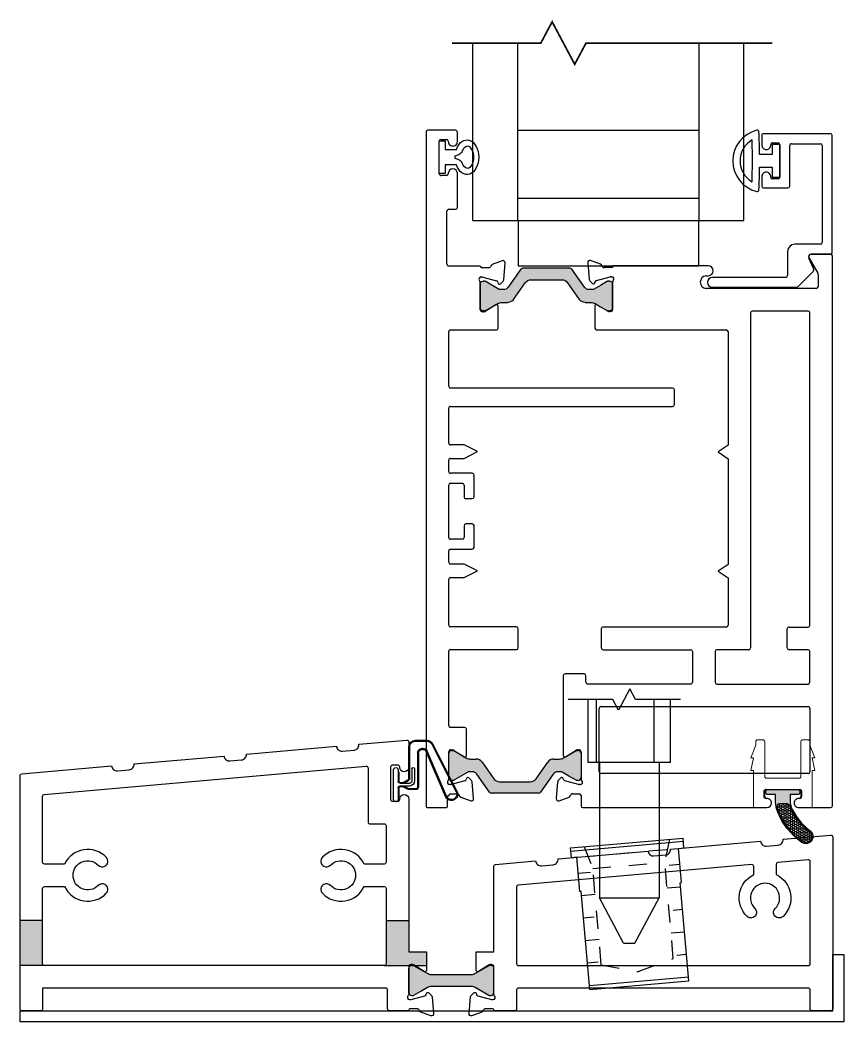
# Model space of a CAD drawing. Extents: x -82 to 113, y -82 to 93.
# Drawn here: x 4.91 to 9.47, y 24.59 to 30.14 of the extents above; entities that cross this region are included whole.
import ezdxf

# ---------------------------------------------------------------- set-up
doc = ezdxf.new("R2010")
doc.units = 0
doc.header["$MEASUREMENT"] = 0
doc.linetypes.add('HIDDEN2', pattern=[0.1875, 0.125, -0.0625])
doc.layers.get('0').update_dxf_attribs({"linetype": 'CONTINUOUS'})
for name, color, linetype in [('Ballons', 7, 'CONTINUOUS'), ('DIM', 7, 'CONTINUOUS'), ('FRAME', 1, 'CONTINUOUS'), ('GLASS', 7, 'CONTINUOUS'), ('HANDLE_SET', 7, 'CONTINUOUS'), ('I-Strut', 7, 'CONTINUOUS'), ('INERTIA', 7, 'CONTINUOUS'), ('MISC', 7, 'CONTINUOUS'), ('Part', 7, 'CONTINUOUS'), ('PROFILE NUMBER', 150, 'CONTINUOUS'), ('VENT', 5, 'CONTINUOUS')]:
    doc.layers.add(name, color=color, linetype=linetype)

# ---------------------------------------------------------------- blocks, each defined once
blk = doc.blocks.new('3554 SILL PAN')
blk.add_lwpolyline([(2.281, 0), (-2.281, 0), (-2.281, 0.062), (2.219, 0.062), (2.219, 0.374), (2.281, 0.374)], close=True)
blk = doc.blocks.new('QEZ 376')
for p, q in [((526.4732, 45.1674), (526.2102, 45.3024)), ((526.4755, 45.1718), (526.2125, 45.3068)), ((526.1828, 45.2435), (526.4324, 45.1366)), ((526.1847, 45.2481), (526.4344, 45.1412)), ((526.4445, 45.1183), (526.4445, 45.1137)), ((526.4495, 45.1183), (526.4495, 45.1137)), ((526.4895, 45.0757), (526.4895, 45.1407)), ((526.4945, 45.0757), (526.4945, 45.1407)), ((526.2215, 45.0787), (526.2215, 45.04)), ((526.2265, 45.0787), (526.2265, 45.04)), ((526.4245, 45.0937), (526.2365, 45.0937)), ((526.4245, 45.0887), (526.2365, 45.0887)), ((526.2415, 45.0437), (526.2415, 44.9907)), ((526.2565, 44.9907), (526.2565, 45.0437)), ((526.3365, 45.0722), (526.27, 45.0722)), ((526.3365, 45.0572), (526.27, 45.0572)), ((526.2821, 45.0457), (526.4595, 45.0457)), ((526.2235, 45.0325), (526.2359, 45.0112)), ((526.2279, 45.035), (526.2402, 45.0137)), ((526.2365, 45.0087), (526.2365, 44.9907)), ((526.2579, 45.0137), (526.2735, 45.0407)), ((526.2615, 44.9907), (526.2615, 45.0087)), ((526.2622, 45.0112), (526.2778, 45.0382)), ((526.2821, 45.0407), (526.4595, 45.0407)), ((526.2315, 44.9807), (526.1665, 44.9807)), ((526.1665, 44.9557), (526.3315, 44.9557)), ((526.2315, 44.9857), (526.1778, 44.9857)), ((526.1778, 44.9807), (526.1778, 44.9857)), ((526.3203, 44.9857), (526.2665, 44.9857)), ((526.3315, 44.9807), (526.2665, 44.9807)), ((526.3203, 44.9807), (526.3203, 44.9857))]:
    blk.add_line(p, q)
for centre, radius, start, end in [((526.1965, 45.2757), 0.035, 62.8282, 246.8282), ((526.1965, 45.2757), 0.03, 62.8282, 246.8282), ((526.4595, 45.1407), 0.03, 0, 62.8282), ((526.4595, 45.1407), 0.035, 0, 62.8282), ((526.4245, 45.1137), 0.025, 270, 0), ((526.4245, 45.1137), 0.02, 270, 0), ((526.4245, 45.1183), 0.02, 0, 66.8282), ((526.4245, 45.1183), 0.025, 0, 66.8282), ((526.2365, 45.0787), 0.015, 90, 180), ((526.2365, 45.0787), 0.01, 90, 180), ((526.27, 45.0437), 0.0285, 90, 180), ((526.27, 45.0437), 0.0135, 90, 180), ((526.2821, 45.0357), 0.01, 90, 150), ((526.3365, 45.0647), 0.0075, 270, 90), ((526.4595, 45.0757), 0.035, 270, 0), ((526.4595, 45.0757), 0.03, 270, 0), ((526.2365, 45.04), 0.015, 180, 210), ((526.2365, 45.04), 0.01, 180, 210), ((526.2315, 44.9907), 0.005, 270, 0), ((526.2315, 44.9907), 0.01, 270, 0), ((526.2315, 45.0087), 0.005, 0, 30), ((526.2315, 45.0087), 0.01, 0, 30), ((526.2665, 45.0087), 0.01, 150, 180), ((526.2665, 44.9907), 0.01, 180, 270), ((526.2665, 45.0087), 0.005, 150, 180), ((526.2665, 44.9907), 0.005, 180, 270), ((526.2821, 45.0357), 0.005, 90, 150), ((526.1665, 44.9682), 0.0125, 90, 270), ((526.3315, 44.9682), 0.0125, 270, 90)]:
    blk.add_arc(centre, radius, start, end)
blk = doc.blocks.new('FGSFG FG')
at = {"layer": 'HANDLE_SET', "color": 7}
for p, q in [((-67.6622, 44.7486), (-67.6622, 43.9986)), ((-67.3322, 44.7486), (-67.3322, 43.9986)), ((-67.5284, 43.7486), (-67.6622, 43.9986)), ((-67.3322, 43.9986), (-67.6622, 43.9986)), ((-67.4659, 43.7486), (-67.3322, 43.9986)), ((-67.4659, 43.7486), (-67.5284, 43.7486))]:
    blk.add_line(p, q, dxfattribs=at)
at = {"layer": 'INERTIA', "color": 7}
for p, q in [((-67.5317, 45.0972), (-67.5004, 45.1559)), ((-67.5004, 45.1559), (-67.4379, 45.0385)), ((-67.7811, 45.0972), (-67.5317, 45.0972)), ((-67.7247, 44.7486), (-67.7247, 45.0972)), ((-67.6347, 44.7486), (-67.6347, 45.0972)), ((-67.4379, 45.0385), (-67.4066, 45.0972)), ((-67.4066, 45.0972), (-67.1587, 45.0972)), ((-67.3147, 44.7486), (-67.3147, 45.0972)), ((-67.2697, 44.7486), (-67.2697, 45.0972)), ((-67.7247, 44.7486), (-67.2697, 44.7486))]:
    blk.add_line(p, q, dxfattribs=at)
blk = doc.blocks.new('FADFADFFA DF')
h = blk.add_hatch()
h.set_pattern_fill('BRASS', color=256)
h.paths.add_polyline_path([(-67.2597, 44.3096), (-67.7347, 44.3096), (-67.7182, 44.2546), (-67.2762, 44.2546)])
h.paths.add_polyline_path([(-67.7347, 44.3096), (-67.8097, 44.3096), (-67.8097, 44.2546), (-67.7797, 44.2546), (-67.7182, 44.2546)])
h.paths.add_polyline_path([(-67.1847, 44.3096), (-67.2597, 44.3096), (-67.2762, 44.2546), (-67.2147, 44.2546), (-67.1847, 44.2546)])
h = blk.add_hatch()
h.set_pattern_fill('BRASS', color=256)
h.paths.add_polyline_path([(-67.2762, 44.2546), (-67.7182, 44.2546), (-67.6972, 44.1846), (-67.2972, 44.1846)])
h.paths.add_polyline_path([(-67.2597, 44.3096), (-67.7347, 44.3096), (-67.7182, 44.2546), (-67.2762, 44.2546)])
h = blk.add_hatch()
h.set_pattern_fill('BRASS', color=256)
h.paths.add_polyline_path([(-67.2147, 44.2546), (-67.2762, 44.2546), (-67.2972, 44.1846), (-67.2972, 43.6496), (-67.4972, 43.5946), (-67.6972, 43.6496), (-67.6972, 44.1846), (-67.7182, 44.2546), (-67.7797, 44.2546), (-67.7797, 44.0646), (-67.7722, 44.0646), (-67.7722, 43.5196), (-67.2222, 43.5196), (-67.2222, 44.0646), (-67.2147, 44.0646)])
h = blk.add_hatch()
h.set_pattern_fill('BRASS', color=256)
h.paths.add_polyline_path([(-67.2762, 44.2546), (-67.7182, 44.2546), (-67.6972, 44.1846), (-67.2972, 44.1846)], flags=17)
at = {"layer": 'INERTIA', "color": 7}
for p, q in [((-67.8097, 44.3096), (-67.1847, 44.3096)), ((-67.8097, 44.2546), (-67.8097, 44.3096)), ((-67.1847, 44.2546), (-67.1847, 44.3096)), ((-67.7797, 44.2546), (-67.8097, 44.2546)), ((-67.7797, 44.0646), (-67.7797, 44.2546)), ((-67.2147, 44.0646), (-67.2147, 44.2546)), ((-67.2147, 44.2546), (-67.1847, 44.2546)), ((-67.7722, 44.0646), (-67.7797, 44.0646)), ((-67.7722, 43.5196), (-67.7722, 44.0646)), ((-67.2222, 43.5196), (-67.2222, 44.0646)), ((-67.2222, 44.0646), (-67.2147, 44.0646)), ((-67.7722, 43.5196), (-67.2222, 43.5196))]:
    blk.add_line(p, q, dxfattribs=at)
at = {"layer": 'INERTIA', "color": 7, "linetype": 'HIDDEN2', "ltscale": 0.5}
for p, q in [((-67.7347, 44.3096), (-67.6972, 44.1846)), ((-67.2597, 44.3096), (-67.2972, 44.1846)), ((-67.7797, 44.2546), (-67.2147, 44.2546)), ((-67.6972, 44.1846), (-67.2972, 44.1846)), ((-67.6972, 43.6496), (-67.6972, 44.1846)), ((-67.2972, 43.6496), (-67.2972, 44.1846)), ((-67.6972, 43.6496), (-67.4972, 43.5946)), ((-67.4972, 43.5946), (-67.2972, 43.6496))]:
    blk.add_line(p, q, dxfattribs=at)
blk = doc.blocks.new('25196')
h = blk.add_hatch(color=256)
h.dxf.hatch_style = 1
h.paths.add_polyline_path([(-0.0835, 0, 0.414214), (-0.0935, -0.01), (-0.0935, -0.018, 0.414214), (-0.0835, -0.028), (-0.04, -0.028), (-0.04, -0.0579), (-0.04, -0.0659, -0.10127), (-0.0464, -0.0974, -0.137313), (-0.1523, -0.2295, 1.008481), (-0.1005, -0.2904, 0.135242), (0.0284, -0.1257, 0.099129), (0.04, -0.068), (0.04, -0.0579), (0.04, -0.028), (0.0835, -0.028, 0.414214), (0.0935, -0.018), (0.0935, -0.01, 0.414214), (0.0835, 0)])
h.paths.add_polyline_path([(0.0172, -0.08, -0.476976), (0.0318, -0.0981, -0.046479), (0.0238, -0.1238, -0.135368), (-0.1036, -0.2865, -1.008549), (-0.1492, -0.2334, 0.145575), (-0.0379, -0.0896, -0.309671), (-0.0239, -0.08), (-0.0179, -0.08)], flags=16)
h = blk.add_hatch()
h.set_pattern_fill('HONEY', color=256, scale=0.0625)
h.set_pattern_definition([(0, (45.462435, 20.431424), (0.01171875, 0.0067658235), [0.0078125, -0.015625]), (120, (45.462435, 20.431424), (-0.01171875, 0.0067658235), [0.0078125, -0.015625]), (60, (45.462435, 20.431424), (3e-18, 0.0135316469), [-0.015625, 0.0078125])])
h.paths.add_polyline_path([(-0.1492, -0.2334, 1.008549), (-0.1036, -0.2865, 0.135368), (0.0238, -0.1238, 0.046479), (0.0318, -0.0981, 0.476976), (0.0172, -0.08), (-0.0179, -0.08), (-0.0239, -0.08, 0.309671), (-0.0379, -0.0896, -0.145575)])
at = {"layer": 'Part'}
blk.add_lwpolyline([(-0.1005, -0.2904, 0.135242), (0.0284, -0.1257, 0.099129), (0.04, -0.068), (0.04, -0.0579), (0.04, -0.028), (0.0835, -0.028, 0.414214), (0.0935, -0.018), (0.0935, -0.01, 0.414214), (0.0835, 0), (-0.0835, 0, 0.414214), (-0.0935, -0.01), (-0.0935, -0.018, 0.414214), (-0.0835, -0.028), (-0.04, -0.028), (-0.04, -0.0579), (-0.04, -0.0659, -0.10127), (-0.0464, -0.0974, -0.137313), (-0.1523, -0.2295, 1.008481)], format="xyb", close=True, dxfattribs=at)
blk.add_lwpolyline([(0.0172, -0.08, -0.476392), (0.0318, -0.0981, -0.046479), (0.0238, -0.1238, -0.135368), (-0.1036, -0.2865, -1.008549), (-0.1492, -0.2334, 0.145575), (-0.0379, -0.0896, -0.309671), (-0.0239, -0.08), (-0.0179, -0.08), (0.0179, -0.08)], format="xyb", dxfattribs=at)
blk = doc.blocks.new('3203-1_Sash_Component')
for p, q in [((-0.063, 3.054), (-0.063, 0.01)), ((0.124, 3.064), (-0.053, 3.064)), ((1.319, 3.064), (0.3, 3.064)), ((1.329, 2.9979), (1.329, 3.054)), ((0.112, 2.9739), (0.112, 3.0039)), ((0.122, 3.0139), (0.124, 3.0139)), ((0.149, 3.0389), (0.149, 3.039)), ((0.3, 3.0139), (0.302, 3.0139)), ((0.312, 3.0039), (0.312, 2.9739)), ((1.4509, 3.0266), (1.3954, 3.0064)), ((1.4586, 2.9213), (1.4667, 3.0145)), ((0.302, 2.9639), (0.122, 2.9639)), ((1.3762, 2.9879), (1.339, 2.9879)), ((1.329, 2.7558), (1.329, 2.9073)), ((1.3329, 2.9367), (1.3392, 2.9367)), ((1.3423, 2.9363), (1.4181, 2.916)), ((1.4265, 2.9077), (1.4277, 2.9032)), ((1.4409, 2.8997), (1.4552, 2.914)), ((0.062, 2.515), (0.062, 2.866)), ((0.072, 2.876), (1.219, 2.876)), ((1.229, 2.866), (1.229, 2.5151)), ((1.4155, 2.7822), (1.3557, 2.7457)), ((1.4274, 2.334), (1.4274, 2.7755)), ((1.3495, 2.744), (1.3408, 2.744)), ((1.219, 2.5051), (0.072, 2.505)), ((0.0622, 2.37), (0.0622, 2.2)), ((0.5772, 2.38), (0.0722, 2.38)), ((0.5872, 2.2), (0.5872, 2.37)), ((0.7122, 2.2), (0.7122, 2.37)), ((0.7222, 2.38), (1.2924, 2.38)), ((1.3024, 2.37), (1.3024, 2.334)), ((1.3124, 2.324), (1.4174, 2.324)), ((0.0722, 2.19), (0.177, 2.19)), ((0.187, 2.18), (0.187, 2.075)), ((0.39, 0.325), (0.39, 2.18)), ((0.4, 2.19), (0.5772, 2.19)), ((1.207, 2.19), (0.7222, 2.19)), ((1.217, 2.075), (1.217, 2.18)), ((0.062, 2.055), (0.062, 0.325)), ((0.177, 2.065), (0.072, 2.065)), ((0.515, 1.7927), (0.515, 2.055)), ((0.525, 2.065), (1.207, 2.065)), ((0.5702, 1.755), (0.515, 1.7927)), ((0.515, 1.7173), (0.5702, 1.755)), ((0.515, 1.1326), (0.515, 1.7173)), ((0.5702, 1.095), (0.515, 1.1326)), ((0.515, 1.0573), (0.5702, 1.095)), ((0.515, 0.4291), (0.515, 1.0573)), ((1.2428, 0.4191), (0.525, 0.4191)), ((1.2528, 0.2868), (1.2528, 0.4091)), ((0.072, 0.315), (0.38, 0.315)), ((1.1544, 0.1549), (1.1544, 0.3064)), ((1.1662, 0.3182), (1.1749, 0.3182)), ((1.181, 0.3165), (1.2408, 0.28)), ((0.017, 0.11), (0.017, 0.18)), ((0.027, 0.19), (0.638, 0.1901)), ((0.6387, 0.1191), (0.6239, 0.1191)), ((1.1647, 0.1255), (1.1583, 0.1255)), ((1.2435, 0.1462), (1.1677, 0.1259)), ((1.2531, 0.159), (1.2519, 0.1546)), ((1.2806, 0.1482), (1.2663, 0.1626)), ((1.2922, 0.0478), (1.284, 0.1409)), ((0.066, 0.0225), (0.0183, 0.105)), ((0.6239, 0.0651), (1.1544, 0.0651)), ((1.1544, 0.0651), (1.1544, 0.0743)), ((1.1544, 0.0743), (1.2017, 0.0743)), ((1.2208, 0.0559), (1.2764, 0.0357)), ((-0.053, 0), (0.053, 0))]:
    blk.add_line(p, q)
for centre, radius, start, end in [((-0.053, 3.054), 0.01, 90, 180), ((0.124, 3.039), 0.025, 360, 90), ((0.3, 3.039), 0.025, 90, 180), ((1.319, 3.054), 0.01, 0, 90), ((0.122, 3.0039), 0.01, 90, 180), ((0.124, 3.0389), 0.025, 270, 0), ((0.3, 3.0389), 0.025, 179.7256, 269.9995), ((0.302, 3.0039), 0.01, 0, 90), ((1.339, 2.9979), 0.01, 180.0086, 270.0086), ((1.3762, 2.9997), 0.0118, 270.0086, 349.1043), ((1.3994, 2.9953), 0.0118, 110.0086, 169.1043), ((1.455, 3.0155), 0.0118, 355.0086, 110.0086), ((0.122, 2.9739), 0.01, 180, 270), ((0.3021, 2.9739), 0.00993, 269.6042, 0.1639), ((1.3329, 2.9249), 0.0118, 90.0086, 228.1983), ((1.3172, 2.9073), 0.0118, 0.0086, 48.1983), ((1.3393, 2.9249), 0.0118, 75.0086, 90.0086), ((1.4151, 2.9046), 0.0118, 15.0086, 75.0086), ((1.4353, 2.9053), 0.00787, 195.0086, 315.0086), ((1.4468, 2.9224), 0.0118, 315.0086, 355.0086), ((0.072, 2.866), 0.01, 90, 180), ((1.219, 2.866), 0.01, 0, 90), ((1.4196, 2.7755), 0.00787, 0.0086, 121.4086), ((1.3408, 2.7558), 0.0118, 180.0086, 270.0086), ((1.3495, 2.7558), 0.0118, 270.0086, 301.4086), ((0.072, 2.515), 0.01, 180, 270.0085), ((1.219, 2.5151), 0.01, 270.0085, 360), ((0.0722, 2.37), 0.01, 90, 180), ((0.5772, 2.37), 0.01, 0, 90), ((0.7222, 2.37), 0.01, 90, 180), ((1.2924, 2.37), 0.01, 0, 90), ((1.3124, 2.334), 0.01, 180, 270), ((1.4174, 2.334), 0.01, 270, 360), ((0.0722, 2.2), 0.01, 180, 270), ((0.177, 2.18), 0.01, 0, 90), ((0.4, 2.18), 0.01, 90, 180), ((0.5772, 2.2), 0.01, 270, 360), ((0.7222, 2.2), 0.01, 180, 270), ((1.207, 2.18), 0.01, 0, 90), ((0.072, 2.055), 0.01, 90, 180), ((0.177, 2.075), 0.01, 270, 0), ((0.525, 2.055), 0.01, 90, 180), ((1.207, 2.075), 0.01, 270, 0), ((0.525, 0.4291), 0.01, 180, 270), ((1.2428, 0.4091), 0.01, 0.0055, 90), ((0.072, 0.325), 0.01, 180, 270), ((0.38, 0.325), 0.01, 270, 360), ((1.1662, 0.3064), 0.0118, 90.0086, 180.0086), ((1.1749, 0.3064), 0.0118, 58.6086, 90.0086), ((1.2449, 0.2868), 0.00787, 238.6086, 0.0086), ((0.027, 0.18), 0.01, 90.0086, 180.0086), ((0.6329, 0.1545), 0.0359, 279.2157, 81.8813), ((0.6239, 0.0921), 0.027, 90.0086, 270.0086), ((1.1583, 0.1373), 0.0118, 131.8189, 270.0086), ((1.1426, 0.1549), 0.0118, 311.8189, 0.0086), ((1.1647, 0.1373), 0.0118, 270.0086, 285.0086), ((1.2405, 0.1576), 0.0118, 285.0086, 345.0086), ((1.2607, 0.157), 0.00787, 45.0086, 165.0086), ((1.2722, 0.1399), 0.0118, 5.0086, 45.0086), ((0.027, 0.11), 0.01, 180.0086, 210.0086), ((1.2017, 0.0625), 0.0118, 10.9129, 90.0086), ((1.2248, 0.067), 0.0118, 190.9129, 250.0086), ((-0.053, 0.01), 0.01, 180.0086, 270.0086), ((0.053, 0.015), 0.015, 270.0075, 30.0074), ((1.2804, 0.0468), 0.0118, 250.0086, 5.0086)]:
    blk.add_arc(centre, radius, start, end)
blk = doc.blocks.new('3203-2_Sash_Component')
for p, q in [((-0.0323, 3.7399), (-0.0323, 3.6852)), ((0.0765, 3.7499), (-0.0223, 3.7499)), ((0.0865, 3.7399), (0.0865, 3.74)), ((0.0865, 0.01), (0.0865, 3.7399)), ((-0.1763, 3.7003), (-0.1681, 3.6072)), ((-0.1049, 3.6922), (-0.1605, 3.7125)), ((-0.0485, 3.6738), (-0.0858, 3.6738)), ((-0.0323, 3.6852), (-0.0385, 3.6852)), ((-0.1277, 3.6019), (-0.0518, 3.6222)), ((-0.0488, 3.6226), (-0.0425, 3.6226)), ((-0.1647, 3.5999), (-0.1504, 3.5856)), ((-0.1372, 3.5891), (-0.136, 3.5936)), ((-0.0385, 3.5932), (-0.0385, 3.4417)), ((-0.1369, 3.4614), (-0.1369, 3.3157)), ((-0.0652, 3.4316), (-0.1249, 3.4681)), ((-0.0503, 3.4299), (-0.059, 3.4299)), ((-0.1269, 3.3057), (-0.049, 3.3057)), ((-0.039, 3.2957), (-0.039, 2.8849)), ((-0.424, 2.8649), (-0.424, 2.7599)), ((-0.049, 2.8749), (-0.414, 2.8749)), ((-0.414, 2.7499), (-0.0489, 2.7499)), ((-0.0389, 2.7399), (-0.0389, 2.4866)), ((-0.1237, 2.4766), (-0.1987, 2.4391)), ((-0.0489, 2.4766), (-0.1237, 2.4766)), ((-0.1987, 2.4391), (-0.1238, 2.4016)), ((-0.1238, 2.4016), (-0.0488, 2.4016)), ((-0.0389, 2.3916), (-0.0389, 2.3291)), ((-0.1788, 2.3091), (-0.1788, 2.1891)), ((-0.0488, 2.3191), (-0.1688, 2.3191)), ((-0.1238, 2.1891), (-0.1238, 2.2541)), ((-0.1138, 2.2641), (-0.0488, 2.2641)), ((-0.0388, 2.2541), (-0.0388, 1.9641)), ((-0.1688, 2.1791), (-0.1338, 2.1791)), ((-0.1788, 2.0291), (-0.1788, 1.9091)), ((-0.1338, 2.0391), (-0.1688, 2.0391)), ((-0.1238, 1.9641), (-0.1238, 2.0291)), ((-0.0488, 1.9541), (-0.1138, 1.9541)), ((-0.1688, 1.8991), (-0.0488, 1.8991)), ((-0.0388, 1.8891), (-0.0388, 1.8266)), ((-0.1238, 1.8166), (-0.1987, 1.7791)), ((-0.1987, 1.7791), (-0.1237, 1.7416)), ((-0.0488, 1.8166), (-0.1238, 1.8166)), ((-0.1237, 1.7416), (-0.0487, 1.7416)), ((-0.0387, 1.7316), (-0.0387, 1.5391)), ((-1.2885, 1.5191), (-1.2885, 1.4376)), ((-0.0487, 1.5291), (-1.2785, 1.5291)), ((-1.2785, 1.4276), (-0.0487, 1.4276)), ((-0.0387, 1.4176), (-0.0387, 1.1151)), ((-0.3119, 1.0951), (-0.3119, 0.9735)), ((-0.0487, 1.1051), (-0.3019, 1.1051)), ((-0.2999, 0.9668), (-0.2402, 1.0033)), ((-0.234, 1.005), (-0.2253, 1.005)), ((-0.2135, 0.9932), (-0.2135, 0.8417)), ((-0.3253, 0.8493), (-0.3397, 0.835)), ((-0.311, 0.8413), (-0.3122, 0.8458)), ((-0.2268, 0.8127), (-0.3026, 0.833)), ((-0.3431, 0.8277), (-0.3512, 0.7346)), ((-0.2174, 0.8123), (-0.2237, 0.8123)), ((-0.3354, 0.7224), (-0.2799, 0.7427)), ((-0.2607, 0.7611), (-0.2235, 0.7611)), ((-0.2135, 0.7519), (-0.0386, 0.752)), ((-0.0286, 0.742), (-0.0286, 0.447)), ((-0.0866, 0.427), (-0.0865, 0.2378)), ((-0.0386, 0.437), (-0.0766, 0.437)), ((-0.0365, 0.2378), (-0.0365, 0.2403)), ((-0.0265, 0.2503), (0.0035, 0.2503)), ((0.0135, 0.2403), (0.0135, 0.0603)), ((-0.0865, 0.0628), (-0.0865, 0.01)), ((-0.0365, 0.0603), (-0.0365, 0.0628)), ((-0.0765, 0), (0.0765, 0)), ((0.0035, 0.0503), (-0.0265, 0.0503))]:
    blk.add_line(p, q)
for centre, radius, start, end in [((-0.0223, 3.7399), 0.01, 90, 180.0155), ((0.0765, 3.7399), 0.01, 360, 90), ((-0.1645, 3.7014), 0.0118, 70.0086, 185.0086), ((-0.109, 3.6811), 0.0118, 10.9129, 70.0086), ((-0.0858, 3.6856), 0.0118, 190.9129, 270.0086), ((-0.0486, 3.684), 0.0101, 270.3349, 7.2924), ((-0.1564, 3.6082), 0.0118, 185.0086, 225.0086), ((-0.0488, 3.6108), 0.0118, 90.0086, 105.0086), ((-0.0425, 3.6108), 0.0118, 311.8189, 90.0086), ((-0.1448, 3.5911), 0.00787, 225.0086, 345.0086), ((-0.1246, 3.5905), 0.0118, 105.0086, 165.0086), ((-0.0267, 3.5932), 0.0118, 131.8189, 180.0086), ((-0.129, 3.4614), 0.00787, 58.6086, 180.0086), ((-0.0503, 3.4417), 0.0118, 270.0086, 0.0086), ((-0.059, 3.4417), 0.0118, 238.6086, 270.0086), ((-0.1269, 3.3157), 0.01, 180, 270), ((-0.049, 3.2957), 0.01, 360, 90), ((-0.049, 2.8849), 0.01, 270, 0), ((-0.414, 2.8649), 0.01, 90, 180), ((-0.414, 2.7599), 0.01, 180, 270), ((-0.0489, 2.7399), 0.01, 0, 90), ((-0.0489, 2.4866), 0.01, 269.9914, 0), ((-0.0489, 2.3916), 0.01, 0.0004, 89.9914), ((-0.1688, 2.3091), 0.01, 90.0086, 180.0086), ((-0.0489, 2.3291), 0.01, 270.0086, 0.0086), ((-0.1138, 2.2541), 0.01, 90.0086, 180.0086), ((-0.0488, 2.2541), 0.01, 0.0086, 90.0086), ((-0.1688, 2.1891), 0.01, 180.0086, 270.0086), ((-0.1338, 2.1891), 0.01, 270.0086, 0.0086), ((-0.1688, 2.0291), 0.01, 90.0086, 180.0086), ((-0.1338, 2.0291), 0.01, 0.0086, 90.0086), ((-0.1138, 1.9641), 0.01, 180.0086, 270.0086), ((-0.0488, 1.9641), 0.01, 270.0086, 0.0086), ((-0.1688, 1.9091), 0.01, 180.0086, 270.0086), ((-0.0488, 1.8891), 0.01, 0.0086, 90.0086), ((-0.0488, 1.8266), 0.01, 270.0086, 0.0267), ((-0.0487, 1.7316), 0.01, 0.0034, 90.0086), ((-1.2785, 1.5191), 0.01, 90, 180), ((-0.0487, 1.5391), 0.01, 270, 0.0034), ((-1.2785, 1.4376), 0.01, 180, 270), ((-0.0487, 1.4176), 0.01, 0.0081, 90), ((-0.0487, 1.1151), 0.01, 269.9988, 0.0081), ((-0.3019, 1.0951), 0.01, 89.9988, 180.0076), ((-0.234, 0.9932), 0.0118, 90.0086, 121.4086), ((-0.2253, 0.9932), 0.0118, 0.0086, 90.0086), ((-0.3041, 0.9735), 0.00787, 180.0086, 301.4086), ((-0.3313, 0.8267), 0.0118, 135.0086, 175.0086), ((-0.3198, 0.8438), 0.00787, 15.0086, 135.0086), ((-0.2996, 0.8444), 0.0118, 195.0086, 255.0086), ((-0.2174, 0.8241), 0.0118, 270.0086, 48.1983), ((-0.2017, 0.8417), 0.0118, 180.0086, 228.1983), ((-0.2237, 0.8241), 0.0118, 255.0086, 270.0086), ((-0.3394, 0.7335), 0.0118, 175.0086, 290.0086), ((-0.2839, 0.7538), 0.0118, 290.0086, 349.1043), ((-0.2607, 0.7493), 0.0118, 90.0086, 169.1043), ((-0.2235, 0.7511), 0.01, 4.7597, 90.0086), ((-0.0386, 0.742), 0.01, 0.0086, 90.0208), ((-0.0386, 0.447), 0.01, 270.0086, 0.0086), ((-0.0766, 0.427), 0.01, 90.0086, 180.0086), ((-0.0615, 0.2378), 0.025, 180.0086, 0.0086), ((-0.0265, 0.2403), 0.01, 90.0086, 180.0086), ((0.0035, 0.2403), 0.01, 0.0086, 90.0086), ((-0.0615, 0.0628), 0.025, 0.0086, 180.0086), ((-0.0265, 0.0603), 0.01, 180.0086, 270.0086), ((0.0035, 0.0603), 0.01, 270.0086, 0.0086), ((-0.0765, 0.01), 0.01, 180.0086, 270.0086), ((0.0765, 0.01), 0.01, 270.0086, 0.0087)]:
    blk.add_arc(centre, radius, start, end)
blk = doc.blocks.new('25198-18.6mmX6.0mm_Std_I-Strut')
at = {"layer": 'I-Strut'}
h = blk.add_hatch(color=256, dxfattribs=at)
h.dxf.hatch_style = 1
h.paths.add_polyline_path([(0.1416, -0.005, 0.244698), (0.1319, 0), (-0.1319, 0, 0.244698), (-0.1416, -0.005), (-0.2114, -0.1047, -0.244698), (-0.2372, -0.1181), (-0.2552, -0.1181, -0.131652), (-0.2611, -0.1165), (-0.2992, -0.0945), (-0.3383, -0.0719, 0.131652), (-0.3423, -0.0709), (-0.3504, -0.0709, 0.414214), (-0.3661, -0.0866), (-0.3661, -0.1063), (-0.3661, -0.2008), (-0.3661, -0.2205, 0.414214), (-0.3504, -0.2362), (-0.3423, -0.2362, 0.131652), (-0.3383, -0.2352), (-0.2992, -0.2126), (-0.2693, -0.1953, -0.131652), (-0.2457, -0.189), (-0.214, -0.189, 0.244698), (-0.1818, -0.1722), (-0.117, -0.0798, -0.244698), (-0.0848, -0.063), (0.0848, -0.063, -0.244698), (0.117, -0.0798), (0.1818, -0.1722, 0.244698), (0.214, -0.189), (0.2457, -0.189, -0.131652), (0.2693, -0.1953), (0.3383, -0.2352, 0.131652), (0.3423, -0.2362), (0.3504, -0.2362, 0.414214), (0.3661, -0.2205), (0.3661, -0.2008), (0.3661, -0.1063), (0.3661, -0.0866, 0.414214), (0.3504, -0.0709), (0.3423, -0.0709, 0.131652), (0.3383, -0.0719), (0.2611, -0.1165, -0.131652), (0.2552, -0.1181), (0.2372, -0.1181, -0.244698), (0.2114, -0.1047)])
for p, q in [((-0.1319, 0), (0.1319, 0)), ((-0.2114, -0.1047), (-0.1416, -0.005)), ((0.1416, -0.005), (0.2114, -0.1047)), ((-0.3661, -0.1063), (-0.3661, -0.0866)), ((-0.3661, -0.2008), (-0.3661, -0.1063)), ((-0.3504, -0.0709), (-0.3423, -0.0709)), ((-0.3383, -0.0719), (-0.2992, -0.0945)), ((-0.2992, -0.0945), (-0.2611, -0.1165)), ((-0.117, -0.0798), (-0.1818, -0.1722)), ((0.0848, -0.063), (-0.0848, -0.063)), ((0.1818, -0.1722), (0.117, -0.0798)), ((0.2611, -0.1165), (0.3383, -0.0719)), ((0.3423, -0.0709), (0.3504, -0.0709)), ((0.3661, -0.0866), (0.3661, -0.1063)), ((0.3661, -0.1063), (0.3661, -0.2008)), ((-0.2552, -0.1181), (-0.2372, -0.1181)), ((0.2372, -0.1181), (0.2552, -0.1181)), ((-0.3661, -0.2205), (-0.3661, -0.2008)), ((-0.2992, -0.2126), (-0.3383, -0.2352)), ((-0.2693, -0.1953), (-0.2992, -0.2126)), ((-0.214, -0.189), (-0.2457, -0.189)), ((0.2457, -0.189), (0.214, -0.189)), ((0.3383, -0.2352), (0.2693, -0.1953)), ((0.3661, -0.2008), (0.3661, -0.2205)), ((-0.3423, -0.2362), (-0.3504, -0.2362)), ((0.3504, -0.2362), (0.3423, -0.2362))]:
    blk.add_line(p, q, dxfattribs=at)
for centre, radius, start, end in [((-0.1319, -0.0118), 0.0118, 90, 145), ((0.1319, -0.0118), 0.0118, 35, 90), ((-0.3504, -0.0866), 0.0157, 90, 180), ((-0.3423, -0.0787), 0.00787, 60, 90), ((-0.2372, -0.0866), 0.0315, 270, 325), ((-0.0848, -0.1024), 0.0394, 90, 145), ((0.0848, -0.1024), 0.0394, 35, 90), ((0.2372, -0.0866), 0.0315, 215, 270), ((0.3423, -0.0787), 0.00787, 90, 120), ((0.3504, -0.0866), 0.0157, 360, 90), ((-0.2552, -0.1063), 0.0118, 240, 270), ((0.2552, -0.1063), 0.0118, 270, 300), ((-0.3504, -0.2205), 0.0157, 180, 270), ((-0.2457, -0.2362), 0.0472, 90, 120), ((-0.214, -0.1496), 0.0394, 270, 325), ((0.214, -0.1496), 0.0394, 215, 270), ((0.2457, -0.2362), 0.0472, 60, 90), ((0.3504, -0.2205), 0.0157, 270, 0), ((-0.3423, -0.2283), 0.00787, 270, 300), ((0.3423, -0.2283), 0.00787, 240, 270)]:
    blk.add_arc(centre, radius, start, end, dxfattribs=at)
blk = doc.blocks.new('3203_Sash_Assembly')
for name, p in [('3203-1_Sash_Component', (0, 0)), ('3203-2_Sash_Component', (2.1005, -0.6859)), ('25198-18.6mmX6.0mm_Std_I-Strut', (1.6951, 2.9841))]:
    blk.add_blockref(name, p)
at = {"xscale": -1, "rotation": 180}
blk.add_blockref('25198-18.6mmX6.0mm_Std_I-Strut', (1.5209, 0.0784), dxfattribs=at)
blk = doc.blocks.new('3904-1_Standard_Sill_Component')
for points in [[(1.6883, 0.115), (1.6883, 0.01, 0.414214), (1.6983, 0), (1.8135, 0), (1.8135, 0.0014, -0.414214), (1.8235, 0.0114), (1.8607, 0.0114, -0.359508), (1.8723, 0.0018, 0.263725), (1.8799, -0.007), (1.9354, -0.0272, 0.548619), (1.9512, -0.0151), (1.9431, 0.078, 0.176327), (1.9397, 0.0853), (1.9253, 0.0997, 0.57735), (1.9122, 0.0961), (1.911, 0.0917, -0.267949), (1.9026, 0.0833), (1.8268, 0.063, -0.065543), (1.8237, 0.0626), (1.8174, 0.0626, -0.6885), (1.8096, 0.0832, 0.213422), (1.8135, 0.092), (1.8135, 0.2435, -0.414214), (1.8253, 0.2554), (1.834, 0.2554, -0.137872), (1.8402, 0.2536), (1.8999, 0.2171, 0.585524), (1.9119, 0.2239), (1.9119, 0.3268), (1.8133, 0.3268), (1.8133, 0.8005, 0.388879), (1.8041, 0.8105), (1.5827, 0.8299, -0.414214), (1.5502, 0.8026), (1.4855, 0.8083, -0.414214), (1.4582, 0.8408), (0.9601, 0.8843, -0.414214), (0.9276, 0.8571), (0.8628, 0.8627, -0.414214), (0.8356, 0.8952), (0.3375, 0.9388, -0.414214), (0.305, 0.9115), (0.2402, 0.9172, -0.414214), (0.2129, 0.9497), (-0.0516, 0.9729, 0.440011), (-0.0625, 0.9629), (-0.0625, 0.01, 0.414214), (-0.0525, 0), (0.0525, 0, 0.414214), (0.0625, 0.01), (0.0625, 0.115, -0.414214), (0.0725, 0.125), (1.6783, 0.125, -0.414214)], [(0.375, 0.7991, -0.440011), (0.3859, 0.8091), (1.6791, 0.696, -0.388879), (1.6883, 0.686), (1.6883, 0.26, -0.414214), (1.6783, 0.25), (0.0725, 0.25, -0.414214), (0.0625, 0.26), (0.0625, 0.8265, -0.440011), (0.0734, 0.8364), (0.2409, 0.8218, -0.388879), (0.25, 0.8118), (0.25, 0.7536, 0.52065), (0.213, 0.5223, 0.498955), (0.262, 0.53, 0.334263), (0.2562, 0.5668, -2.470836), (0.3688, 0.5668, 0.334263), (0.363, 0.53, 0.498955), (0.412, 0.5223, 0.52065), (0.375, 0.7536)]]:
    blk.add_lwpolyline(points, format="xyb", close=True)
blk = doc.blocks.new('3904-2_Standard_Sill_Component')
for points in [[(-2.0786, 1.499, 0.440011), (-2.0895, 1.4891), (-2.0895, 1.3474, 1), (-2.0395, 1.3474), (-2.0395, 1.3499, -0.414214), (-2.0295, 1.3599), (-1.9995, 1.3599, -0.414214), (-1.9895, 1.3499), (-1.9895, 1.1699, -0.414214), (-1.9995, 1.1599), (-2.0295, 1.1599, -0.414214), (-2.0395, 1.1699), (-2.0395, 1.1724, 1), (-2.0895, 1.1724), (-2.0895, 0.3268), (-2.1879, 0.3268), (-2.1879, 0.2239, 0.585524), (-2.1759, 0.2171), (-2.1162, 0.2536, -0.137872), (-2.11, 0.2554), (-2.1013, 0.2554, -0.414214), (-2.0895, 0.2435), (-2.0895, 0.092, 0.213422), (-2.0856, 0.0832, -0.6885), (-2.0934, 0.0626), (-2.0998, 0.0626, -0.065543), (-2.1028, 0.063), (-2.1786, 0.0833, -0.267949), (-2.187, 0.0917), (-2.1882, 0.0961, 0.57735), (-2.2014, 0.0997), (-2.2157, 0.0853, 0.176327), (-2.2191, 0.078), (-2.2272, -0.0151, 0.548619), (-2.2114, -0.0272), (-2.1559, -0.007, 0.263725), (-2.1483, 0.0018, -0.359508), (-2.1367, 0.0114), (-2.0995, 0.0114, -0.414214), (-2.0895, 0.0014), (-2.0895, 0), (-1.9825, 0, 0.414214), (-1.9725, 0.01), (-1.9725, 0.115, -0.414214), (-1.9625, 0.125), (-0.0625, 0.125), (-0.0625, 0.01, 0.414214), (-0.0525, 0), (0.0525, 0, 0.414214), (0.0625, 0.01), (0.0625, 1.3026, 0.388879), (0.0534, 1.3125), (-0.4443, 1.3561, -0.414214), (-0.4768, 1.3288), (-0.5415, 1.3345, -0.414214), (-0.5688, 1.367), (-1.0669, 1.4105, -0.414214), (-1.0994, 1.3833), (-1.1642, 1.3889, -0.414214), (-1.1914, 1.4214), (-1.6895, 1.465, -0.414214), (-1.722, 1.4377), (-1.7868, 1.4434, -0.414214), (-1.8141, 1.4759)], [(-1.8644, 1.0449, -0.414214), (-1.8744, 1.0349), (-1.9545, 1.0349, 0.414214), (-1.9645, 1.0249), (-1.9645, 0.8225, 0.414214), (-1.9545, 0.8125), (-1.8431, 0.8125, -0.52065), (-1.6117, 0.8495, -0.498955), (-1.6195, 0.8005, -0.334263), (-1.6563, 0.8063, 2.470836), (-1.6563, 0.6937, -0.334263), (-1.6195, 0.6995, -0.498955), (-1.6117, 0.6505, -0.52065), (-1.8431, 0.6875), (-1.9545, 0.6875, 0.414214), (-1.9645, 0.6775), (-1.9645, 0.26, 0.414214), (-1.9545, 0.25), (-0.0725, 0.25, 0.414214), (-0.0625, 0.26), (-0.0625, 0.6775, 0.414214), (-0.0725, 0.6875), (-0.1839, 0.6875, -0.52065), (-0.4153, 0.6505, -0.498955), (-0.4075, 0.6995, -0.334263), (-0.3707, 0.6937, 2.470836), (-0.3707, 0.8063, -0.334263), (-0.4075, 0.8005, -0.498955), (-0.4153, 0.8495, -0.52065), (-0.1839, 0.8125), (-0.0725, 0.8125, 0.414214), (-0.0625, 0.8225), (-0.0625, 1.188, 0.388879), (-0.0716, 1.198), (-1.8536, 1.3539, 0.440011), (-1.8644, 1.3439)]]:
    blk.add_lwpolyline(points, format="xyb", close=True)
blk = doc.blocks.new('24897_12mmX6mm_Std_I-Strut')
at = {"layer": 'I-Strut'}
h = blk.add_hatch(color=256, dxfattribs=at)
h.dxf.hatch_style = 1
h.paths.add_polyline_path([(0.2362, 0.0787), (0.2362, 0.0984, 0.414214), (0.2205, 0.1142), (0.2123, 0.1142, 0.131652), (0.2084, 0.1131), (0.1693, 0.0905), (0.1325, 0.0693, -0.131652), (0.1089, 0.063), (0, 0.063), (-0.1089, 0.063, -0.131652), (-0.1325, 0.0693), (-0.2084, 0.1131, 0.131652), (-0.2123, 0.1142), (-0.2205, 0.1142, 0.414214), (-0.2362, 0.0984), (-0.2362, 0.0787), (-0.2362, -0.0157), (-0.2362, -0.0354, 0.414214), (-0.2205, -0.0512), (-0.2123, -0.0512, 0.131652), (-0.2084, -0.0501), (-0.1325, -0.0063, -0.131652), (-0.1089, 0), (0, 0), (0.1089, 0, -0.131652), (0.1325, -0.0063), (0.1693, -0.0275), (0.2084, -0.0501, 0.131652), (0.2123, -0.0512), (0.2205, -0.0512, 0.414214), (0.2362, -0.0354), (0.2362, -0.0157)])
blk.add_lwpolyline([(-0.1089, 0, 0.131652), (-0.1325, -0.0063), (-0.2084, -0.0501, -0.131652), (-0.2123, -0.0512), (-0.2205, -0.0512, -0.414214), (-0.2362, -0.0354), (-0.2362, 0.0984, -0.414214), (-0.2205, 0.1142), (-0.2123, 0.1142, -0.131652), (-0.2084, 0.1131), (-0.1325, 0.0693, 0.131652), (-0.1089, 0.063), (0.1089, 0.063, 0.131652), (0.1325, 0.0693), (0.1693, 0.0905), (0.2084, 0.1131, -0.131652), (0.2123, 0.1142), (0.2205, 0.1142, -0.414214), (0.2362, 0.0984), (0.2362, -0.0354, -0.414214), (0.2205, -0.0512), (0.2123, -0.0512, -0.131652), (0.2084, -0.0501), (0.1693, -0.0275), (0.1325, -0.0063, 0.131652), (0.1089, 0)], format="xyb", close=True, dxfattribs=at)
blk = doc.blocks.new('3904_Standard_Sill_Assembly')
for name, p in [('3904-2_Standard_Sill_Component', (4.375, 0)), ('3904-1_Standard_Sill_Component', (0, 0)), ('24897_12mmX6mm_Std_I-Strut', (2.0495, 0.1363))]:
    blk.add_blockref(name, p)
blk = doc.blocks.new('25199')
at = {"layer": 'PROFILE NUMBER', "color": 5}
for p, q in [((-0.0152, 0.1107), (-0.0077, 0.09)), ((-0.0077, 0.09), (0.0077, 0.09)), ((0.0077, 0.09), (0.0152, 0.1107))]:
    blk.add_line(p, q, dxfattribs=at)
blk.add_lwpolyline([(-0.0427, 0.0963), (-0.0427, 0.0335), (-0.09, 0.0335), (-0.09, 0), (0.09, 0), (0.09, 0.0335), (0.0427, 0.0335), (0.0427, 0.0963)], dxfattribs=at)
for centre, start, end in [((-0.0434, 0.1005), 19.8289, 69.2012), ((0.0434, 0.1005), 110.7697, 160.1945)]:
    blk.add_arc(centre, 0.03, start, end, dxfattribs=at)
blk.add_ellipse((0, 0.1547), major_axis=(-0.0958, 0), ratio=0.680816, start_param=2.033109, end_param=7.391692, dxfattribs=at)
blk.add_open_spline([(0.0328, 0.1286), (0.0459, 0.1335), (0.0549, 0.1413), (0.0641, 0.1561), (0.064, 0.1608), (0.0494, 0.1791), (0.0304, 0.1895), (-0.0138, 0.1932), (-0.0371, 0.1863), (-0.0617, 0.1676), (-0.0632, 0.1604), (-0.0596, 0.1465), (-0.0504, 0.1353), (-0.0328, 0.1286)], degree=3, knots=[2.056982, 2.056982, 2.056982, 2.056982, 2.724403, 2.724403, 3.660137, 3.660137, 4.595871, 4.595871, 5.531605, 5.531605, 6.467339, 6.467339, 7.36772, 7.36772, 7.36772, 7.36772], dxfattribs=at)
blk = doc.blocks.new('25031')
for p, q in [((-0.035, 0.112), (-0.035, 0.042)), ((0.035, 0.042), (0.035, 0.112)), ((-0.035, 0.042), (-0.09, 0.042)), ((-0.09, 0.042), (-0.09, 0)), ((-0.09, 0), (0.09, 0)), ((0.09, 0.042), (0.035, 0.042)), ((0.09, 0), (0.09, 0.042))]:
    blk.add_line(p, q)
for centre, radius, start, end in [((0, 0.0856), 0.1748, 14.1622, 165.8685), ((0, 0.0856), 0.1348, 30.4808, 149.5259), ((-0.1598, 0.1258), 0.01, 165.8685, 267.1063), ((0.0002, 3.2904), 3.1786, 267.1063, 269.3654), ((0.0002, 3.2904), 3.1386, 267.8759, 269.9963), ((0.005, 3.0562), 2.9044, 269.9005, 272.1922), ((0.005, 3.0562), 2.9444, 270.5829, 273.0223), ((0.1598, 0.1259), 0.01, 273.0223, 14.1622)]:
    blk.add_arc(centre, radius, start, end)
blk = doc.blocks.new('3908_1.5in._Glass_Stop')
for p, q in [((0.1808, 0.1807), (0.0958, 0.0956)), ((0.6532, 0.1836), (0.1879, 0.1836)), ((0.2372, -0.015), (0.2372, 0.1186)), ((0.2472, 0.1286), (0.6532, 0.1286)), ((0.6802, 0.1556), (0.6802, 0.1566)), ((0.0928, 0.0787), (0.1196, 0.0214)), ((0.106, 0), (0, 0)), ((-0.01, -0.01), (-0.01, -0.6564)), ((0.055, -0.055), (0.1972, -0.055)), ((0.045, -0.6014), (0.045, -0.065)), ((0.225, -0.3764), (0.225, -0.6014)), ((0.37, -0.3664), (0.235, -0.3664)), ((0.38, -0.4289), (0.38, -0.3764)), ((0.28, -0.6064), (0.28, -0.4264)), ((0.29, -0.4164), (0.3201, -0.4164)), ((0.38, -0.6564), (0.38, -0.6039)), ((0.215, -0.6114), (0.055, -0.6114)), ((0.3201, -0.6164), (0.29, -0.6164)), ((0, -0.6664), (0.37, -0.6664))]:
    blk.add_line(p, q)
for centre, radius, start, end in [((0.1879, 0.1736), 0.01, 90, 135), ((0.6532, 0.1566), 0.027, 0, 90), ((0.2472, 0.1186), 0.01, 90, 180), ((0.6532, 0.1556), 0.027, 270, 360), ((0.1064, 0.085), 0.015, 135, 205.0972), ((0, -0.01), 0.01, 90, 180), ((0.106, 0.015), 0.015, 270, 25.0972), ((0.055, -0.065), 0.01, 90, 180), ((0.1972, -0.015), 0.04, 270, 360), ((0.235, -0.3764), 0.01, 90, 180), ((0.37, -0.3764), 0.01, 0, 90), ((0.29, -0.4264), 0.01, 90, 180), ((0.3201, -0.4264), 0.01, 355.904, 90), ((0.355, -0.4289), 0.025, 175.904, 270), ((0.355, -0.4289), 0.025, 270, 0), ((0.055, -0.6014), 0.01, 180, 270), ((0.215, -0.6014), 0.01, 270, 0), ((0.29, -0.6064), 0.01, 180, 270), ((0.3201, -0.6064), 0.01, 270, 4.096), ((0.355, -0.6039), 0.025, 90, 184.096), ((0.355, -0.6039), 0.025, 360, 90), ((0, -0.6564), 0.01, 180, 270), ((0.37, -0.6564), 0.01, 270, 0)]:
    blk.add_arc(centre, radius, start, end)
at = {"xscale": -1, "rotation": 90}
blk.add_blockref('25199', (2.167, -0.5367), dxfattribs=at)
at = {"layer": 'VENT', "rotation": 270}
blk.add_blockref('25031', (0.28, -0.5164), dxfattribs=at)

msp = doc.modelspace()

# ---------------------------------------------------------------- hatches: boundary and pattern name
at = {"layer": 'DIM'}
h = msp.add_hatch(color=256, dxfattribs=at)
h.dxf.hatch_style = 1
h.paths.add_polyline_path([(5.0319, 25.1566), (4.9069, 25.1566), (4.9069, 24.9066), (5.0419, 24.9066, -0.414214), (5.0319, 24.9166)])
h = msp.add_hatch(color=256, dxfattribs=at)
h.dxf.hatch_style = 1
h.paths.add_polyline_path([(7.0589, 25.1566), (6.9339, 25.1566), (6.9339, 24.9166, -0.414214), (6.9239, 24.9066), (7.0611, 24.9066, -0.253377), (7.071, 24.912), (7.0797, 24.912, -0.137872), (7.0858, 24.9102), (7.0918, 24.9066), (7.1576, 24.9066), (7.1576, 24.9834), (7.0589, 24.9834)])

# ---------------------------------------------------------------- linework, layer by layer
at = {"layer": 'Ballons'}
msp.add_lwpolyline([(8.6648, 29.0305), (7.6648, 29.0305), (7.6648, 28.7805), (8.6648, 28.7805)], close=True, dxfattribs=at)
at = {"layer": 'DIM'}
for p, q in [((5.0319, 25.1566), (4.9069, 25.1566)), ((6.9339, 25.1566), (7.0589, 25.1566)), ((5.0419, 24.9066), (4.9069, 24.9066)), ((6.9239, 24.9066), (7.1576, 24.9066))]:
    msp.add_line(p, q, dxfattribs=at)
at = {"layer": 'GLASS', "color": 7}
for p, q in [((7.4148, 29.0315), (7.4148, 30.0144)), ((7.6628, 29.0315), (7.6628, 30.0144)), ((8.6658, 30.0144), (8.6658, 29.0315)), ((8.9148, 29.0315), (8.9148, 30.0144))]:
    msp.add_line(p, q, dxfattribs=at)
at = {"layer": 'GLASS', "color": 7, "const_width": 0.0094}
msp.add_lwpolyline([(9.0732, 30.0144), (8.0407, 30.0144), (7.9781, 29.8969), (7.8531, 30.1319), (7.7906, 30.0144), (7.2989, 30.0144)], dxfattribs=at)
at = {"layer": 'INERTIA', "color": 7}
for p, q in [((7.6628, 29.5315), (8.6658, 29.5315)), ((7.6628, 29.1565), (8.6658, 29.1565)), ((7.4148, 29.0315), (8.9148, 29.0315))]:
    msp.add_line(p, q, dxfattribs=at)
at = {"layer": 'INERTIA', "color": 1, "lineweight": 20}
msp.add_lwpolyline([(9.2254, 25.8318, 0.414214), (9.2354, 25.8418), (9.2354, 25.8718, 0.414214), (9.2254, 25.8818), (9.0354, 25.8818, 0.414214), (9.0254, 25.8718), (9.0254, 25.8418, 0.414214), (9.0354, 25.8318), (9.0429, 25.8318, -1), (9.0429, 25.7818), (8.9679, 25.7818), (8.9679, 25.9869), (8.9529, 25.9869), (8.9679, 26.0569), (8.9529, 26.0569), (8.9804, 26.1268), (8.9804, 26.1468, -0.414214), (8.9904, 26.1568), (9.0204, 26.1568, -0.414214), (9.0304, 26.1468), (9.0304, 25.9543, 0.414214), (9.0404, 25.9443), (9.2204, 25.9443, 0.414214), (9.2304, 25.9543), (9.2304, 26.1468, -0.414214), (9.2404, 26.1568), (9.2704, 26.1568, -0.414214), (9.2804, 26.1468), (9.2804, 26.1268), (9.3079, 26.0569), (9.2929, 26.0569), (9.3079, 25.9869), (9.2929, 25.9869), (9.2929, 25.7818), (9.2179, 25.7818, -1), (9.2179, 25.8318)], format="xyb", close=True, dxfattribs=at)

# ---------------------------------------------------------------- block references
at = {"xscale": -1}
msp.add_blockref('25196', (9.1304, 25.8818), dxfattribs=at)
at = {"layer": 'FRAME', "xscale": -1}
msp.add_blockref('3904_Standard_Sill_Assembly', (9.3444, 24.6566), dxfattribs=at)
at = {"layer": 'INERTIA', "color": 7, "xscale": -1}
msp.add_blockref('FGSFG FG', (-59.2168, -18.717), dxfattribs=at)
at = {"layer": 'INERTIA', "color": 7, "xscale": -1, "rotation": 270}
msp.add_blockref('QEZ 376', (-37.9805, -500.3406), dxfattribs=at)
at = {"layer": 'INERTIA', "color": 7, "rotation": 5.00000000000413}
msp.add_blockref('FADFADFFA DF', (79.3691, -12.6724), dxfattribs=at)
at = {"layer": 'MISC'}
msp.add_blockref('3554 SILL PAN', (7.1879, 24.5946), dxfattribs=at)
at = {"layer": 'VENT', "rotation": 180}
for name, p in [('3203_Sash_Assembly', (9.3423, 28.8456)), ('3908_1.5in._Glass_Stop', (9.3939, 28.8456))]:
    msp.add_blockref(name, p, dxfattribs=at)

doc.saveas('drawing.dxf')
